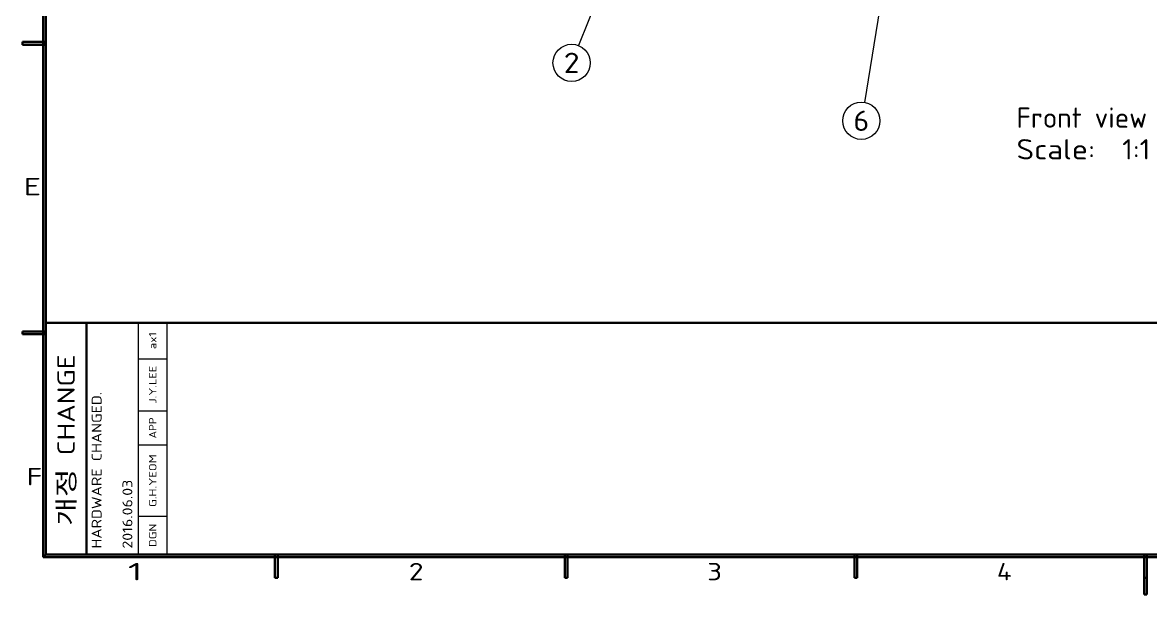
# Model space of a CAD drawing. Extents: x 23 to 417, y 3 to 294.
# Drawn here: x 26.2 to 220.9, y 3.3 to 102.1 of the extents above; entities that cross this region are included whole.
import ezdxf
from ezdxf.enums import TextEntityAlignment as Align

# ---------------------------------------------------------------- set-up
doc = ezdxf.new("R2010")
doc.units = 0
doc.layers.get('0').update_dxf_attribs({"lineweight": 13})
doc.layers.add('3', color=7, linetype='Continuous', lineweight=13)
doc.layers.add('5', color=7, linetype='Continuous', lineweight=13)
doc.styles.get("Standard").update_dxf_attribs({"font": 'isocp.shx'})

# ---------------------------------------------------------------- blocks, each defined once
blk = doc.blocks.new('BLOCK4')
at = {"color": 7, "lineweight": 13}
for p, q in [((37.18, 10.27), (37.18, 50.3)), ((46.18, 10.27), (46.18, 50.3)), ((51.18, 10.27), (51.18, 50.3))]:
    blk.add_line(p, q, dxfattribs=at)
at = {"color": 7, "lineweight": 13, "ltscale": 0.35}
for p, q in [((37.18, 50.3), (51.18, 50.3)), ((37.18, 10.27), (51.18, 10.27))]:
    blk.add_line(p, q, dxfattribs=at)
at = {"color": 7, "lineweight": 13, "ltscale": 0.125}
for p, q in [((46.18, 44.03), (51.18, 44.03)), ((46.18, 35.06), (51.18, 35.06)), ((46.18, 29.16), (51.18, 29.16)), ((46.18, 16.84), (51.18, 16.84))]:
    blk.add_line(p, q, dxfattribs=at)
at = {"color": 7, "lineweight": 13}
for s, height, p, p2 in [('ax1', 1.3, (49.31, 45.7), (49.31, 48.63)), ('J.Y.LEE', 1.3, (49.31, 36.27), (49.31, 42.83)), ('HARDWARE CHANGED.', 1.7, (39.83, 11.27), (39.83, 38.32)), ('APP', 1.3, (49.31, 30.29), (49.31, 33.93)), ('G.H.YEOM', 1.3, (49.31, 18.46), (49.31, 27.54)), ('2016.06.03', 1.7, (45.14, 11.27), (45.14, 23.15)), ('DGN', 1.3, (49.31, 11.53), (49.31, 15.57))]:
    blk.add_text(s, height=height, rotation=90, dxfattribs=at).set_placement(p, p2, align=Align.FIT)
blk = doc.blocks.new('BLOCK73')
at = {"color": 7, "lineweight": 13}
for s, p, p2 in [('Front view', (0, -24.43), (22.55, -24.43)), ('Scale:', (0, -29.89), (13.59, -29.89)), ('  1:1', (13.59, -29.89), (23.1, -29.89))]:
    blk.add_text(s, height=3.5, dxfattribs=at).set_placement(p, p2, align=Align.FIT)
blk = doc.blocks.new('BLOCK81')
at = {"color": 7, "lineweight": 13}
blk.add_line((-57.99, 34.01), (-75.59, -10.23), dxfattribs=at)
blk.add_lwpolyline([(-58.22, 32.02), (-57.99, 34.01), (-59.19, 32.41)], dxfattribs=at)
blk.add_circle((-76.78, -13.22), 3.22, dxfattribs=at)
blk.add_text('2', height=3.5, dxfattribs=at).set_placement((-78.14, -14.97), (-75.42, -14.97), align=Align.FIT)
blk = doc.blocks.new('BLOCK85')
at = {"color": 7, "lineweight": 13}
blk.add_line((-22.49, 3.03), (-26.26, -20.04), dxfattribs=at)
blk.add_lwpolyline([(-22.29, 1.04), (-22.49, 3.03), (-23.31, 1.21)], dxfattribs=at)
blk.add_circle((-26.78, -23.22), 3.22, dxfattribs=at)
blk.add_text('6', height=3.5, dxfattribs=at).set_placement((-28.14, -24.97), (-25.42, -24.97), align=Align.FIT)

msp = doc.modelspace()

# ---------------------------------------------------------------- linework, layer by layer
at = {"color": 7, "lineweight": 35}
for p, q in [((30.237, 50.238), (409.762, 50.238)), ((37.237, 50.238), (37.237, 10.238))]:
    msp.add_line(p, q, dxfattribs=at)
at = {"layer": '3', "color": 7, "lineweight": 35}
for p, q in [((29.763, 9.762), (29.763, 287)), ((30.237, 287), (30.237, 10.238)), ((410.238, 9.762), (29.763, 9.762)), ((30.237, 10.238), (409.762, 10.238))]:
    msp.add_line(p, q, dxfattribs=at)
at = {"layer": '3', "color": 7, "lineweight": 35, "ltscale": 0.011875}
for p, q in [((26.2, 98.262), (26.2, 98.738)), ((30, 98.738), (30, 98.262)), ((26.194, 48.263), (26.194, 48.737)), ((29.994, 48.737), (29.994, 48.263)), ((70.237, 6.2), (69.763, 6.2)), ((120.237, 6.2), (119.763, 6.2)), ((170.238, 6.2), (169.762, 6.2)), ((220.238, 6.2), (219.762, 6.2)), ((220.238, 3.35), (219.762, 3.35))]:
    msp.add_line(p, q, dxfattribs=at)
at = {"layer": '3', "color": 7, "lineweight": 35, "ltscale": 0.095}
for p, q in [((26.2, 98.738), (30, 98.738)), ((30, 98.262), (26.2, 98.262)), ((26.194, 48.737), (29.994, 48.737)), ((29.994, 48.263), (26.194, 48.263)), ((69.763, 6.2), (69.763, 10)), ((70.237, 10), (70.237, 6.2)), ((119.763, 6.2), (119.763, 10)), ((120.237, 10), (120.237, 6.2)), ((169.762, 6.2), (169.762, 10)), ((170.238, 10), (170.238, 6.2)), ((219.762, 6.2), (219.762, 10)), ((220.238, 10), (220.238, 6.2))]:
    msp.add_line(p, q, dxfattribs=at)
at = {"layer": '3', "color": 7, "lineweight": 35, "ltscale": 0.016794}
for p, q in [((29.763, 9.762), (30.237, 10.238)), ((30.237, 10.238), (29.763, 9.762))]:
    msp.add_line(p, q, dxfattribs=at)
at = {"layer": '3', "color": 7, "lineweight": 35, "ltscale": 0.16625}
for p, q in [((219.762, 3.35), (219.762, 10)), ((220.238, 10), (220.238, 3.35))]:
    msp.add_line(p, q, dxfattribs=at)
at = {"layer": '3', "color": 7, "lineweight": 5}
for points in [[(29.763, 287), (30.237, 287), (29.763, 9.762), (30.237, 10.238)], [(26.2, 98.262), (26.2, 98.738), (30, 98.262), (30, 98.738)], [(26.194, 48.737), (26.194, 48.263), (29.994, 48.737), (29.994, 48.263)], [(29.763, 9.762), (30.237, 10.238), (410.237, 9.762), (409.763, 10.238)]]:
    msp.add_solid(points, dxfattribs=at)

# ---------------------------------------------------------------- block references
at = {"lineweight": 0}
for name, p in [('BLOCK81', (197.745, 108.347)), ('BLOCK85', (197.745, 108.347)), ('BLOCK73', (197.745, 108.347)), ('BLOCK4', (0, 0))]:
    msp.add_blockref(name, p, dxfattribs=at)

# ---------------------------------------------------------------- texts
at = {"layer": '3', "color": 7, "lineweight": 13}
for s, p, p2 in [('E', (26.379, 72.258), (29.417, 72.258)), ('F', (26.896, 22.192), (29.627, 22.192)), ('1', (44.365, 5.792), (46.904, 5.792)), ('2', (92.859, 5.792), (95.397, 5.792)), ('3', (144.365, 5.792), (146.904, 5.792)), ('4', (194.365, 5.792), (196.904, 5.792))]:
    msp.add_text(s, height=3, dxfattribs=at).set_placement(p, p2, align=Align.FIT)
at = {"layer": '5', "color": 7, "lineweight": 13}
msp.add_text('개정 CHANGE', height=3, rotation=90, dxfattribs=at).set_placement((35.21, 15.212), (35.21, 44.788), align=Align.FIT)

doc.saveas('drawing.dxf')
